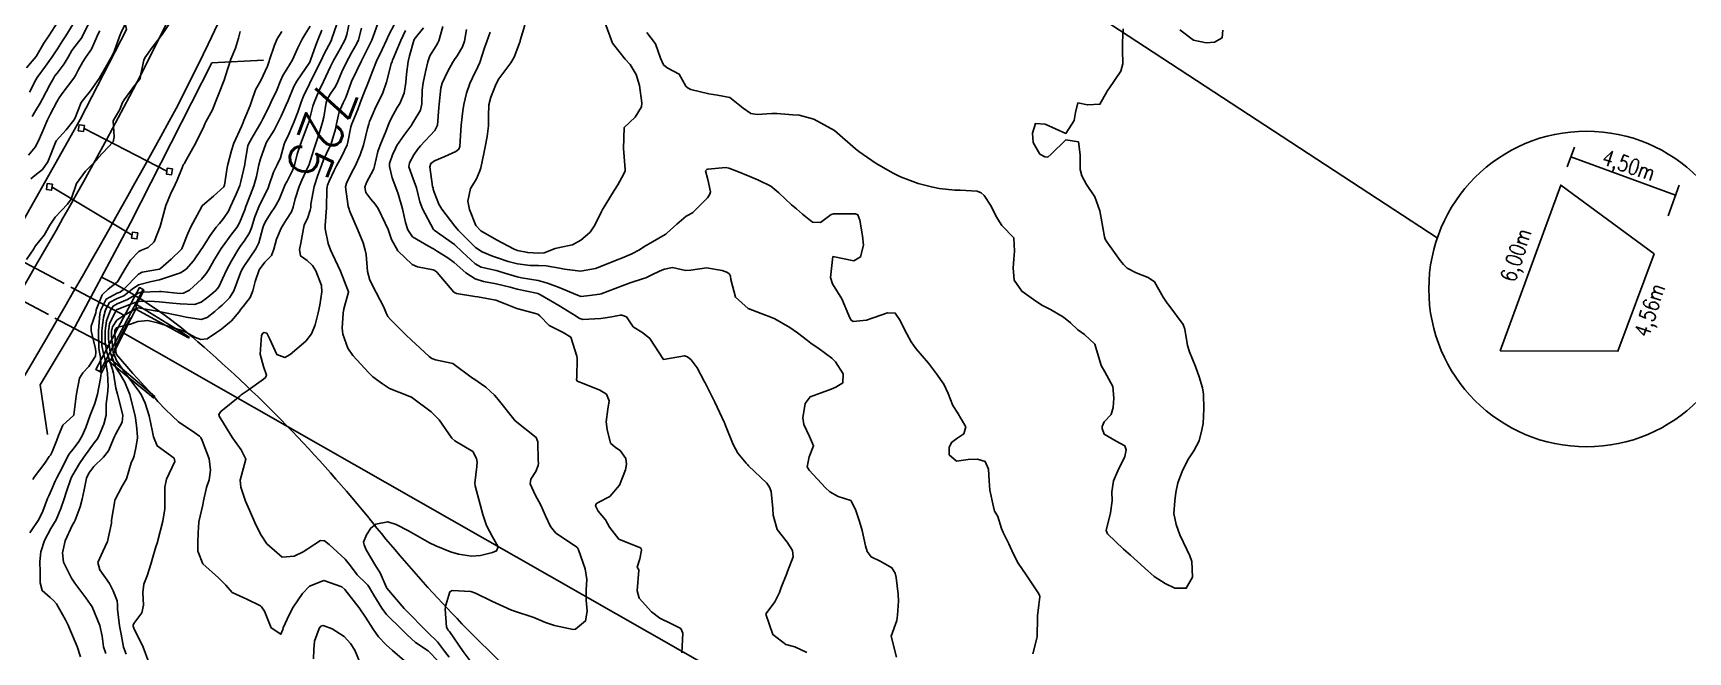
# Model space of a CAD drawing. Header units: metres. Extents: x 318500 to 325275, y 7408834 to 7428799.
# Drawn here: x 320228.5 to 320385.8, y 7412171.5 to 7412230.3 of the extents above; entities that cross this region are included whole.
import ezdxf
from ezdxf.enums import TextEntityAlignment as Align

# ---------------------------------------------------------------- set-up
doc = ezdxf.new("R2010")
doc.units = ezdxf.units.M
doc.header["$MEASUREMENT"] = 0
doc.linetypes.add('CONTINUO', pattern=[0])
doc.linetypes.add('TRACEJADO', pattern=[8.7, 8, -0.7])
for name, color, linetype in [('ALA', 45, 'Continuous'), ('Cotas', 45, 'Continuous'), ('Curvas de Nivel 1m', 11, 'Continuous'), ('Curvas de Nivel 5m', 15, 'Continuous'), ('DETALHES', 45, 'Continuous'), ('Linha Férrea', 20, 'Continuous'), ('P.I', 45, 'Continuous'), ('Pontes_Viadutos_Tubos', 190, 'Continuous'), ('Pórticos', 45, 'Continuous'), ('TEXTO', 45, 'Continuous'), ('Vias Secundárias', 230, 'Continuous')]:
    doc.layers.add(name, color=color, linetype=linetype)
doc.styles.add('ROMANS', font='romans', dxfattribs={"height": 0.2})
doc.styles.add('Style-STANDARD', font='STANDARD.shx')

msp = doc.modelspace()

# ---------------------------------------------------------------- linework, layer by layer
at = {"layer": 'ALA', "linetype": 'CONTINUO'}
for points in [[(320238.32, 7412204.49, 729.17), (320242.87, 7412201.68, 725.12), (320243.35, 7412201.34, 725.1)], [(320243.35, 7412201.34, 725.1), (320243.26, 7412201.31, 724.66), (320238.26, 7412204.04, 724.33)], [(320235.58, 7412199.14, 728.99), (320239.55, 7412195.92, 725.11), (320239.98, 7412195.58, 725.07)], [(320239.98, 7412195.58, 725.07), (320240.05, 7412195.72, 724.33), (320235.9, 7412199.24, 724.18)]]:
    msp.add_polyline3d(points, dxfattribs=at)
at = {"layer": 'Curvas de Nivel 1m', "flags": 128}
for points, elevation in [([(320227.85, 7412208.74), (320228.55, 7412209.78), (320228.65, 7412209.95), (320228.73, 7412210.05), (320229.54, 7412211.06), (320230.08, 7412212.03), (320230.59, 7412212.79), (320231.76, 7412214), (320232.1, 7412214.5), (320232.63, 7412215.99), (320233.48, 7412217.15), (320234.3, 7412217.97), (320234.47, 7412218.16), (320234.66, 7412218.39), (320236.09, 7412219.95), (320236.2, 7412220.43), (320236.09, 7412221.95), (320236.34, 7412222.32), (320236.73, 7412223), (320236.99, 7412223.69), (320237.14, 7412223.93), (320238.17, 7412225.33), (320238.64, 7412225.91), (320238.68, 7412226), (320238.77, 7412226.54), (320239.01, 7412227.69), (320239.11, 7412227.91), (320239.8, 7412228.9), (320240.58, 7412229.89), (320240.68, 7412230.03), (320240.82, 7412230.24), (320241.9, 7412231.87)], 731), ([(320227.87, 7412226.96), (320228.79, 7412228.05), (320229.52, 7412229.33), (320229.97, 7412230.03), (320230.83, 7412231.36)], 726), ([(320228.15, 7412224.65), (320228.76, 7412225.83), (320228.89, 7412226.05), (320229.68, 7412227.14), (320230.3, 7412228.03), (320230.49, 7412228.32), (320230.8, 7412228.79), (320231.3, 7412229.53), (320231.61, 7412230.01), (320232.77, 7412231.92)], 727), ([(320228.41, 7412222.36), (320228.72, 7412222.89), (320229.15, 7412223.62), (320229.38, 7412224.04), (320230.08, 7412225.36), (320230.45, 7412226.02), (320230.57, 7412226.21), (320230.77, 7412226.46), (320231.44, 7412227.35), (320231.81, 7412228), (320232.18, 7412228.62), (320232.81, 7412229.44), (320233.06, 7412229.75), (320233.2, 7412229.99), (320233.72, 7412231.09)], 728), ([(320257.38, 7412231.13), (320256.88, 7412229.67), (320256.86, 7412229.63), (320256.82, 7412229.55), (320256.18, 7412228.3), (320255.89, 7412227.68), (320255.01, 7412225.93), (320254.89, 7412225.7), (320254.85, 7412225.62), (320254.77, 7412225.44), (320254.19, 7412224.27), (320253.97, 7412223.71), (320253.67, 7412222.77), (320253.26, 7412221.72), (320252.7, 7412220.46), (320252.45, 7412219.97), (320252.36, 7412219.73), (320252, 7412218.41), (320251.7, 7412217.74), (320251.34, 7412217.05), (320250.92, 7412215.75), (320250.83, 7412215.54), (320250.62, 7412215.14), (320249.95, 7412213.76), (320249.56, 7412212.8), (320249.25, 7412211.77), (320249.07, 7412211.28), (320248.56, 7412210.49), (320248.24, 7412210.1), (320248.04, 7412209.79), (320247.35, 7412208.62), (320246.92, 7412207.8), (320246.51, 7412206.91), (320246.14, 7412206.17), (320245.85, 7412205.82), (320245.12, 7412205.19), (320244.48, 7412204.69), (320243.84, 7412204.48), (320242.48, 7412204.53), (320241.73, 7412204.62), (320240.48, 7412204.72), (320239.59, 7412204.79), (320238.48, 7412204.75), (320237.85, 7412204.55), (320236.47, 7412204), (320236.43, 7412203.98), (320236.4, 7412203.94), (320235.77, 7412202.64), (320235.65, 7412201.95), (320235.65, 7412201.17), (320235.83, 7412199.95), (320236.4, 7412198.44), (320236.7, 7412197.94), (320237.2, 7412197.1), (320237.68, 7412195.92), (320237.83, 7412195.39), (320238.2, 7412193.91), (320238.33, 7412192.97), (320238.41, 7412191.91), (320238.41, 7412191.8), (320238.3, 7412191.02), (320238.1, 7412190.09), (320238.03, 7412189.91), (320237.8, 7412189.44), (320237.37, 7412187.92), (320236.97, 7412187.2), (320236.29, 7412185.94), (320236.27, 7412185.89), (320236.23, 7412185.62), (320235.99, 7412184.16), (320235.96, 7412183.94), (320235.93, 7412183.68), (320235.56, 7412181.95), (320235.11, 7412181.01), (320234.65, 7412179.96), (320234.83, 7412179.27), (320235.74, 7412177.95), (320235.89, 7412177.71), (320236.11, 7412177.26), (320236.49, 7412176.32), (320236.53, 7412175.93), (320236.52, 7412175.51), (320236.71, 7412173.93), (320236.86, 7412173.13), (320237.1, 7412171.92), (320237.35, 7412171.23)], 727), ([(320258.64, 7412231.65), (320258.33, 7412230.15), (320258.15, 7412229.66), (320257.68, 7412228.79), (320257.06, 7412227.67), (320256.97, 7412227.49), (320256.78, 7412227.1), (320256.11, 7412225.68), (320255.67, 7412224.77), (320255.21, 7412223.69), (320255.1, 7412223.33), (320254.71, 7412221.8), (320254.69, 7412221.72), (320254.68, 7412221.7), (320254.66, 7412221.65), (320253.91, 7412219.71), (320253.61, 7412218.78), (320253.35, 7412217.72), (320253.17, 7412217.21), (320252.64, 7412216.19), (320252.47, 7412215.89), (320252.4, 7412215.73), (320251.89, 7412214.47), (320251.48, 7412213.74), (320251.13, 7412213.22), (320250.59, 7412212.36), (320250.39, 7412211.95), (320250.33, 7412211.75), (320249.97, 7412210.35), (320249.68, 7412209.76), (320248.53, 7412208.1), (320248.34, 7412207.78), (320248.22, 7412207.48), (320247.59, 7412205.79), (320247.18, 7412205.11), (320246.48, 7412204.42), (320246.14, 7412204.15), (320245.77, 7412203.82), (320245.05, 7412203.23), (320244.46, 7412203.05), (320243.06, 7412203.26), (320242.46, 7412203.4), (320240.59, 7412203.77), (320240.47, 7412203.8), (320240.1, 7412203.89), (320238.47, 7412204.15), (320238.28, 7412204.11), (320237.93, 7412203.92), (320237.03, 7412203.36), (320236.46, 7412202.99), (320236.03, 7412202.37), (320235.95, 7412201.95), (320235.96, 7412201.47), (320236.11, 7412199.94), (320236.41, 7412199.17), (320237.29, 7412197.93), (320238.37, 7412196.47), (320238.76, 7412195.91), (320239.16, 7412195.09), (320239.52, 7412193.9), (320239.83, 7412192.38), (320239.93, 7412191.89), (320240.3, 7412191.03), (320241.9, 7412189.87), (320241.97, 7412189.56), (320241.19, 7412187.88), (320241.01, 7412187.12), (320241.03, 7412185.88), (320241.03, 7412185.07), (320240.82, 7412183.88), (320240.35, 7412182.05), (320240.31, 7412181.89), (320240.28, 7412181.79), (320240.17, 7412181.43), (320239.82, 7412180.23), (320239.72, 7412179.89), (320239.33, 7412178.7), (320239.02, 7412177.9), (320238.92, 7412177.1), (320239, 7412175.9), (320238.83, 7412175.16), (320238.07, 7412174.15), (320237.99, 7412173.99), (320238, 7412173.91), (320238.07, 7412173.71), (320238.94, 7412171.9), (320239.48, 7412170.44)], 726), ([(320261.27, 7412231.18), (320260.83, 7412229.96), (320260.74, 7412229.7), (320260.71, 7412229.62), (320260.08, 7412228.35), (320259.72, 7412227.64), (320258.77, 7412225.68), (320258.76, 7412225.66), (320258.24, 7412224.17), (320257.98, 7412223.66), (320257.59, 7412222.8), (320257.34, 7412221.66), (320257.23, 7412221.14), (320256.81, 7412219.67), (320256.77, 7412219.59), (320256.69, 7412219.42), (320256.11, 7412218.24), (320255.9, 7412217.68), (320255.57, 7412216.77), (320255.21, 7412215.69), (320254.91, 7412214), (320254.89, 7412213.7), (320254.85, 7412213.45), (320254.6, 7412212.74), (320254.28, 7412212.01), (320254.19, 7412211.71), (320253.96, 7412210.31), (320253.81, 7412209.71), (320253.92, 7412209.09), (320254.54, 7412208.67), (320255.05, 7412208.2), (320255.37, 7412207.69), (320255.9, 7412206.29), (320255.96, 7412205.68), (320255.76, 7412204.4), (320255.61, 7412203.68), (320255.31, 7412202.54), (320254.97, 7412201.69), (320254.44, 7412201), (320252.93, 7412199.72), (320252.42, 7412199.45), (320251.66, 7412199.74), (320251.01, 7412201.17), (320250.73, 7412201.75), (320250.45, 7412201.83), (320250.33, 7412201.75), (320250.21, 7412201.52), (320250.09, 7412199.75), (320250.4, 7412198.6), (320250.68, 7412197.75), (320250.6, 7412197.54), (320250.39, 7412197.39), (320248.94, 7412196.34), (320248.36, 7412195.94), (320248.27, 7412195.88), (320248.16, 7412195.78), (320246.34, 7412194.3), (320246.14, 7412194.02), (320246.22, 7412193.81), (320246.34, 7412193.61), (320247.44, 7412191.79), (320248.29, 7412190.67), (320248.72, 7412189.77), (320248.26, 7412188.13), (320248.19, 7412187.78), (320248.25, 7412187.11), (320248.68, 7412185.77), (320249.07, 7412184.92), (320249.59, 7412183.76), (320249.77, 7412183.33), (320250.19, 7412182.54), (320250.7, 7412181.74), (320252.16, 7412180.47), (320253.32, 7412180.55), (320254.17, 7412180.97), (320254.63, 7412181.24), (320255.27, 7412181.68), (320255.82, 7412182.04), (320256.19, 7412182.01), (320256.63, 7412181.67), (320258.16, 7412180.27), (320258.67, 7412179.64), (320259.3, 7412178.79), (320260.13, 7412177.98), (320260.32, 7412177.81), (320260.44, 7412177.62), (320260.89, 7412176.84), (320261.65, 7412175.6), (320262.09, 7412175.02), (320263.55, 7412173.58), (320264.06, 7412173.07), (320264.86, 7412172.36), (320266.05, 7412171.56), (320268.02, 7412169.53)], 724), ([(320262.84, 7412231.12), (320262.32, 7412230.11), (320262.09, 7412229.6), (320261.69, 7412228.73), (320261.14, 7412227.61), (320260.78, 7412226.71), (320260.38, 7412225.63), (320259.92, 7412224.47), (320259.6, 7412223.64), (320259.36, 7412223.01), (320258.79, 7412221.65), (320258.71, 7412221.38), (320258.43, 7412219.92), (320258.35, 7412219.65), (320257.82, 7412218.51), (320257.35, 7412217.66), (320257.11, 7412217.21), (320256.64, 7412216.21), (320256.48, 7412215.82), (320256.44, 7412215.67), (320256.41, 7412215.45), (320256.39, 7412213.67), (320256.26, 7412212), (320256.26, 7412211.67), (320256.56, 7412210.29), (320256.77, 7412209.67), (320256.95, 7412209.27), (320257.71, 7412207.66), (320258.47, 7412205.68), (320258.47, 7412205.65), (320258.05, 7412204.08), (320257.99, 7412203.65), (320257.88, 7412202.23), (320257.93, 7412201.66), (320258.43, 7412200.33), (320258.88, 7412199.64), (320260.4, 7412197.97), (320260.8, 7412197.61), (320261.72, 7412196.94), (320262.38, 7412196.49), (320264.15, 7412195.8), (320264.37, 7412195.7), (320264.46, 7412195.66), (320264.6, 7412195.57), (320266.35, 7412194.28), (320267.09, 7412193.53), (320268.31, 7412191.77), (320268.58, 7412191.51), (320270.3, 7412190.49), (320270.66, 7412189.85), (320270.72, 7412189.48), (320270.69, 7412189.07), (320270.49, 7412187.49), (320270.52, 7412187.23), (320270.99, 7412185.48), (320271.25, 7412184.5), (320271.61, 7412183.47), (320272.19, 7412182.39), (320272.7, 7412181.45), (320272.56, 7412181.07), (320272.17, 7412180.9), (320271.02, 7412180.62), (320270.17, 7412180.56), (320268.94, 7412180.73), (320268.17, 7412180.96), (320266.78, 7412181.53), (320266.18, 7412181.83), (320265.53, 7412182.21), (320264.2, 7412182.97), (320263.03, 7412183.58), (320262.21, 7412183.82), (320261.09, 7412183.61), (320260.59, 7412183.23), (320260.19, 7412182.57), (320259.92, 7412181.88), (320259.97, 7412181.62), (320260.17, 7412181.15), (320261.07, 7412179.61), (320261.5, 7412178.96), (320262.09, 7412177.59), (320262.13, 7412177.52), (320263.79, 7412175.57), (320264.1, 7412175.25), (320265.77, 7412173.54), (320265.92, 7412173.4), (320266.07, 7412173.28), (320266.95, 7412172.42), (320267.6, 7412171.52), (320268.04, 7412170.94)], 723), ([(320275.24, 7412231.03), (320274.82, 7412229.56), (320274.79, 7412229.46), (320274.78, 7412229.43), (320274.25, 7412227.99), (320273.93, 7412227.44), (320272.77, 7412225.94), (320272.52, 7412225.46), (320272.02, 7412224.2), (320271.83, 7412223.47), (320271.79, 7412222.41), (320271.79, 7412221.47), (320271.67, 7412220.45), (320271.48, 7412219.48), (320271.34, 7412218.82), (320271.06, 7412217.48), (320270.97, 7412217.17), (320270.64, 7412216.42), (320270.29, 7412215.84), (320270.09, 7412215.5), (320269.83, 7412214.29), (320269.99, 7412213.5), (320270.59, 7412211.98), (320271.05, 7412211.48), (320272.57, 7412210.62), (320274.24, 7412209.75), (320274.55, 7412209.62), (320275.52, 7412209.42), (320276.55, 7412209.35), (320277.09, 7412209.4), (320278.13, 7412209.81), (320278.56, 7412209.89), (320279.78, 7412210.14), (320280.57, 7412210.6), (320280.99, 7412210.93), (320281.45, 7412211.34), (320281.91, 7412212.02), (320282.54, 7412213.33), (320282.57, 7412213.38), (320282.61, 7412213.45), (320283.75, 7412215.31), (320284.09, 7412215.86), (320284.65, 7412216.91), (320284.78, 7412217.18), (320284.79, 7412217.3), (320284.68, 7412218.53), (320284.64, 7412219.3), (320284.71, 7412221.3), (320285.74, 7412222.27), (320286.33, 7412223.28), (320286.37, 7412223.65), (320286.15, 7412225.28), (320285.84, 7412226.35), (320285.26, 7412227.29), (320284.8, 7412227.81), (320283.59, 7412229.32), (320282.85, 7412231.33)], 717), ([(320228.05, 7412218.68), (320228.67, 7412219.44), (320229.01, 7412220.05), (320229.51, 7412221.22), (320229.86, 7412222.03), (320230.15, 7412222.6), (320230.74, 7412223.73), (320230.84, 7412223.91), (320230.91, 7412224.02), (320231.25, 7412224.52), (320232.36, 7412226), (320232.51, 7412226.25), (320232.77, 7412226.76), (320233.21, 7412227.56), (320233.51, 7412227.98), (320234.04, 7412228.74), (320234.59, 7412229.97), (320234.66, 7412230.13), (320234.83, 7412230.5)], 729), ([(320248.18, 7412230.43), (320248.03, 7412229.79), (320247.75, 7412228.85), (320247.28, 7412227.8), (320246.77, 7412226.21), (320246.69, 7412225.89), (320246.66, 7412225.81), (320246.12, 7412224.44), (320245.88, 7412223.82), (320245.56, 7412222.99), (320244.91, 7412221.83), (320244.84, 7412221.7), (320244.71, 7412221.39), (320243.96, 7412219.84), (320243.08, 7412218.27), (320242.84, 7412217.86), (320242.77, 7412217.74), (320242.65, 7412217.48), (320242.2, 7412216.31), (320242, 7412215.87), (320241.54, 7412214.96), (320241.1, 7412213.88), (320240.58, 7412211.89), (320240.01, 7412210.44), (320239.43, 7412209.9), (320238.8, 7412209.65), (320238.54, 7412209.52), (320237.76, 7412208.7), (320237.29, 7412207.93), (320236.51, 7412206.63), (320235.63, 7412205.95), (320235.05, 7412205.4), (320234.5, 7412203.97), (320234.5, 7412203.94), (320234.47, 7412203.7), (320234, 7412202.42), (320234, 7412201.97), (320234.42, 7412200.25), (320234.44, 7412199.99), (320234.45, 7412199.97), (320234.45, 7412199.94), (320234.41, 7412199.58), (320233.79, 7412198.58), (320233.21, 7412197.98), (320232.91, 7412197.46), (320232.61, 7412195.99), (320232.59, 7412195.76), (320232.37, 7412193.99), (320232.36, 7412193.97), (320232.34, 7412193.93), (320231.31, 7412193.02), (320230.91, 7412192.01), (320230.74, 7412191.57), (320230.29, 7412190.47), (320230.13, 7412190.17), (320230.03, 7412190.02), (320229.62, 7412189.38), (320228.58, 7412188.05), (320228.47, 7412187.83)], 731), ([(320254.84, 7412230.94), (320254.36, 7412230.17), (320254.07, 7412229.71), (320253.66, 7412228.87), (320253.15, 7412227.72), (320252.78, 7412227.09), (320252.25, 7412226.26), (320252.02, 7412225.74), (320251.66, 7412224.84), (320251.14, 7412223.75), (320251.01, 7412223.47), (320250.73, 7412222.87), (320250.35, 7412222.12), (320250.16, 7412221.76), (320249.42, 7412220.5), (320249, 7412219.78), (320248.92, 7412219.55), (320248.66, 7412218.08), (320248.62, 7412217.82), (320248.61, 7412217.78), (320248.25, 7412216.17), (320248.15, 7412215.79), (320247.81, 7412214.98), (320247.27, 7412213.8), (320247.06, 7412213.35), (320246.59, 7412212.65), (320246.21, 7412212.19), (320245.91, 7412211.82), (320245.34, 7412211.05), (320244.57, 7412209.83), (320244.55, 7412209.8), (320243.74, 7412208.63), (320243.04, 7412207.85), (320242.52, 7412207.48), (320241.93, 7412207.29), (320240.51, 7412206.83), (320239.74, 7412206.66), (320238.5, 7412206.35), (320237.9, 7412205.92), (320237.11, 7412205.31), (320236.49, 7412205.05), (320235.77, 7412204.66), (320235.37, 7412203.96), (320235.18, 7412203.24), (320235.03, 7412201.96), (320235.04, 7412200.58), (320235.15, 7412199.96), (320235.41, 7412198.95), (320235.56, 7412197.95), (320235.63, 7412196.69), (320235.56, 7412195.95), (320235.44, 7412195.04), (320235.43, 7412193.95), (320235.2, 7412193.09), (320234.73, 7412191.96), (320234.58, 7412191.69), (320234.3, 7412191.32), (320233.72, 7412190.55), (320233.32, 7412189.98), (320232.9, 7412189.35), (320232.26, 7412188.3), (320232.12, 7412187.99), (320231.64, 7412186.6), (320231.44, 7412186), (320231.14, 7412185.08), (320230.69, 7412184.01), (320230.19, 7412183.17), (320229.56, 7412182.03), (320229.23, 7412180.97), (320229.12, 7412180.04), (320229.15, 7412179.02), (320229.16, 7412178.03), (320229.36, 7412177.28), (320230.11, 7412176.61), (320230.44, 7412176.35), (320230.71, 7412176.01), (320231.56, 7412174.51), (320231.82, 7412173.99), (320232.06, 7412173.47), (320232.67, 7412171.98), (320233.01, 7412171)], 729), ([(320255.96, 7412230.56), (320255.59, 7412229.69), (320255.36, 7412229.14), (320254.87, 7412227.7), (320254.79, 7412227.52), (320253.56, 7412225.72), (320253.28, 7412225.21), (320252.74, 7412223.87), (320252.7, 7412223.77), (320252.68, 7412223.73), (320252.07, 7412222.38), (320251.77, 7412221.74), (320251.4, 7412221.04), (320250.69, 7412219.91), (320250.61, 7412219.75), (320250.11, 7412218.32), (320249.97, 7412217.76), (320249.74, 7412216.66), (320249.49, 7412215.77), (320248.79, 7412213.95), (320248.71, 7412213.78), (320248.68, 7412213.71), (320248.61, 7412213.47), (320248.12, 7412212.25), (320247.85, 7412211.79), (320247.3, 7412211.07), (320246.55, 7412210.05), (320246.45, 7412209.91), (320246.38, 7412209.81), (320245.68, 7412208.67), (320245.19, 7412207.82), (320244.94, 7412207.41), (320244.51, 7412206.89), (320243.36, 7412205.85), (320242.8, 7412205.55), (320242.49, 7412205.53), (320240.68, 7412205.71), (320240.5, 7412205.71), (320238.75, 7412205.65), (320238.49, 7412205.56), (320237.47, 7412204.95), (320236.48, 7412204.53), (320236.1, 7412204.32), (320235.86, 7412203.95), (320235.48, 7412202.93), (320235.34, 7412201.96), (320235.35, 7412200.87), (320235.5, 7412199.95), (320236.03, 7412198.31), (320236.14, 7412197.94), (320236.37, 7412196.53), (320236.51, 7412195.94), (320236.89, 7412194.48), (320237.01, 7412193.93), (320236.97, 7412193.29), (320236.31, 7412192.11), (320236.25, 7412192), (320236.22, 7412191.94), (320235.66, 7412190.58), (320235.17, 7412189.96), (320234.27, 7412189.09), (320233.78, 7412188.46), (320233.57, 7412187.98), (320233.35, 7412186.87), (320233.16, 7412185.98), (320232.96, 7412185.24), (320232.49, 7412183.99), (320232.39, 7412183.79), (320232.19, 7412183.47), (320231.54, 7412182), (320231.29, 7412180.88), (320231.37, 7412180), (320232.13, 7412178.46), (320232.46, 7412177.99), (320233.5, 7412176.59), (320233.95, 7412175.97), (320234.1, 7412175.73), (320234.84, 7412173.96), (320235.06, 7412172.95), (320235.18, 7412171.95), (320235.4, 7412171.31)], 728), ([(320263.89, 7412230.53), (320263.46, 7412229.58), (320263.28, 7412229.12), (320262.8, 7412227.98), (320262.67, 7412227.71), (320262.62, 7412227.59), (320262.54, 7412227.35), (320262.11, 7412225.6), (320261.75, 7412224.61), (320261.26, 7412223.61), (320261.08, 7412223.26), (320260.72, 7412222.45), (320260.48, 7412221.86), (320260.4, 7412221.62), (320260.29, 7412221.21), (320259.91, 7412219.63), (320259.6, 7412218.71), (320259.11, 7412217.64), (320258.95, 7412217.35), (320258.65, 7412216.74), (320258.28, 7412216.01), (320258.21, 7412215.65), (320258.46, 7412213.8), (320258.5, 7412213.65), (320258.61, 7412213.33), (320259.35, 7412211.64), (320259.87, 7412210.33), (320260.08, 7412209.63), (320260.15, 7412209.23), (320260.28, 7412207.62), (320260.52, 7412206.79), (320261.12, 7412205.61), (320261.84, 7412204.24), (320262.09, 7412203.6), (320262.22, 7412203.34), (320262.46, 7412203.06), (320263.96, 7412201.57), (320264.44, 7412201.11), (320266.14, 7412199.54), (320266.42, 7412199.35), (320266.74, 7412199.21), (320268.41, 7412198.86), (320270.28, 7412197.49), (320270.39, 7412197.41), (320271.53, 7412196.62), (320272.37, 7412195.87), (320272.56, 7412195.64), (320272.7, 7412195.46), (320274.34, 7412193.43), (320276.32, 7412191.85), (320276.49, 7412191.41), (320276.53, 7412189.64), (320276.54, 7412189.41), (320276.52, 7412189.17), (320276.28, 7412188.6), (320275.82, 7412187.86), (320275.75, 7412187.42), (320276.24, 7412186.39), (320276.77, 7412185.4), (320277.23, 7412184.4), (320277.69, 7412183.39), (320278.2, 7412182.73), (320279.98, 7412181.56), (320280.18, 7412181.42), (320280.25, 7412181.35), (320280.36, 7412181.17), (320281, 7412179.34), (320281.15, 7412178.33), (320281.09, 7412177.34), (320281.08, 7412176.38), (320281.19, 7412175.34), (320281.03, 7412174.4), (320280.07, 7412173.61), (320279.85, 7412173.58), (320278.08, 7412173.95), (320277.22, 7412174.25), (320276.09, 7412174.72), (320274.18, 7412175.35), (320274.1, 7412175.39), (320273.99, 7412175.43), (320272.11, 7412176.28), (320270.56, 7412177.05), (320270.13, 7412177.21), (320268.33, 7412177.3), (320268.13, 7412177.18), (320267.73, 7412175.89), (320267.67, 7412175.52), (320267.79, 7412173.8), (320267.97, 7412173.51), (320268.01, 7412173.45), (320268.07, 7412173.38), (320269.4, 7412171.5), (320270.04, 7412170.6)], 722), ([(320265.61, 7412230.79), (320264.82, 7412229.8), (320264.73, 7412229.66), (320264.69, 7412229.57), (320264.27, 7412228.1), (320264.15, 7412227.58), (320263.99, 7412226.36), (320263.92, 7412225.58), (320263.76, 7412224.58), (320263.35, 7412223.58), (320263.12, 7412223.2), (320262.72, 7412222.52), (320262.41, 7412221.9), (320262.28, 7412221.6), (320262.03, 7412220.93), (320261.49, 7412219.61), (320261.28, 7412219.01), (320260.94, 7412217.62), (320260.89, 7412217.38), (320260.65, 7412216.91), (320260.19, 7412216.07), (320260.05, 7412215.63), (320260.14, 7412215.14), (320260.62, 7412214.48), (320261.03, 7412214.03), (320261.31, 7412213.61), (320261.98, 7412212.21), (320262.24, 7412211.6), (320262.57, 7412210.65), (320263.16, 7412209.58), (320264.54, 7412208.29), (320265.04, 7412208.06), (320266.53, 7412207.77), (320266.69, 7412207.7), (320266.9, 7412207.53), (320268.5, 7412205.65), (320268.74, 7412205.51), (320270.5, 7412205.25), (320270.77, 7412205.22), (320272.49, 7412204.89), (320273.38, 7412204.55), (320274.48, 7412204.1), (320276.25, 7412203.63), (320276.47, 7412203.56), (320276.68, 7412203.41), (320277.55, 7412202.49), (320278.46, 7412202.03), (320278.91, 7412201.83), (320279.62, 7412201.36), (320280.2, 7412199.57), (320280.22, 7412199.35), (320280.19, 7412197.56), (320280.16, 7412197.35), (320280.23, 7412197.2), (320280.39, 7412197.12), (320280.72, 7412197.01), (320282.38, 7412196.33), (320283, 7412195.94), (320283.26, 7412195.32), (320283.15, 7412194.52), (320282.99, 7412193.32), (320283.07, 7412192.58), (320283.41, 7412191.31), (320283.88, 7412190.88), (320284.3, 7412190.6), (320284.86, 7412189.85), (320284.91, 7412189.29), (320284.82, 7412188.75), (320284.26, 7412187.3), (320283.33, 7412186.23), (320282.23, 7412185.65), (320282.04, 7412185.52), (320281.98, 7412185.33), (320282.23, 7412184.83), (320282.91, 7412184.02), (320283.3, 7412183.31), (320284.19, 7412182.17), (320286.01, 7412181.45), (320286.18, 7412181.38), (320286.3, 7412181.27), (320286.34, 7412181.11), (320286.17, 7412180.31), (320285.93, 7412179.5), (320286.09, 7412179.27), (320286.1, 7412179.22), (320285.93, 7412177.27), (320286.12, 7412176.56), (320287.31, 7412175.26), (320288.09, 7412174.66), (320289.2, 7412174.12), (320290.08, 7412173.69), (320290.27, 7412173.22), (320290.19, 7412171.36)], 721), ([(320269.71, 7412230.63), (320269.5, 7412229.5), (320269.33, 7412228.98), (320268.8, 7412228.11), (320268.55, 7412227.76), (320268.39, 7412227.52), (320267.93, 7412226.67), (320267.39, 7412225.53), (320267.26, 7412225.03), (320267.09, 7412223.53), (320267.08, 7412223.19), (320266.94, 7412221.54), (320266.7, 7412221.02), (320265.32, 7412219.56), (320265.03, 7412219.22), (320264.68, 7412218.71), (320264.27, 7412217.96), (320264.23, 7412217.57), (320264.64, 7412216.41), (320264.95, 7412215.57), (320265.28, 7412214.23), (320265.52, 7412213.56), (320266.58, 7412211.61), (320266.64, 7412211.54), (320268.56, 7412210.17), (320269.3, 7412209.5), (320270.54, 7412208.33), (320271.09, 7412208.04), (320272.53, 7412207.71), (320272.73, 7412207.65), (320273.36, 7412207.45), (320274.53, 7412207.1), (320274.93, 7412207.02), (320276.52, 7412206.77), (320277.4, 7412206.51), (320278.51, 7412206.08), (320280.26, 7412205.35), (320280.5, 7412205.26), (320280.6, 7412205.25), (320281.41, 7412205.34), (320282.37, 7412205.46), (320282.5, 7412205.49), (320283.83, 7412205.99), (320284.51, 7412206.26), (320285.27, 7412206.54), (320286.53, 7412206.95), (320286.77, 7412207.02), (320287.25, 7412207.26), (320288.12, 7412207.67), (320288.54, 7412207.83), (320289.29, 7412207.99), (320290.53, 7412207.72), (320291.05, 7412207.73), (320292.54, 7412207.96), (320294.01, 7412207.7), (320294.53, 7412207.51), (320294.72, 7412207.36), (320294.81, 7412207.17), (320294.84, 7412206.85), (320295.29, 7412205.16), (320296.48, 7412204.11), (320298.13, 7412203.46), (320298.47, 7412203.35), (320299.02, 7412203.1), (320300.46, 7412202.28), (320301.17, 7412201.8), (320302.12, 7412201.06), (320302.45, 7412200.81), (320303.24, 7412200.25), (320304.43, 7412199.38), (320304.8, 7412199.03), (320305.53, 7412197.89), (320305.48, 7412197.02), (320304.81, 7412196.61), (320304.38, 7412196.42), (320303.42, 7412196.08), (320302.38, 7412195.71), (320301.91, 7412195.07), (320301.7, 7412193.72), (320301.77, 7412193.07), (320302.32, 7412191.94), (320302.71, 7412191.05), (320302.3, 7412190), (320302.11, 7412189.06), (320302.28, 7412188.72), (320303.85, 7412187.04), (320304.25, 7412186.66), (320305.03, 7412186.24), (320306.24, 7412185.85), (320306.7, 7412185), (320307.06, 7412183.84), (320307.33, 7412182.99), (320307.63, 7412181.55), (320307.79, 7412180.99), (320308.17, 7412180.49), (320309.09, 7412180.04), (320310.16, 7412179.46), (320310.45, 7412178.95), (320310.55, 7412178.54), (320310.76, 7412176.94), (320310.78, 7412176.29), (320310.7, 7412174.94), (320310.61, 7412174.43), (320310.07, 7412172.95), (320310.58, 7412170.94)], 719), ([(320271.95, 7412230.35), (320271.63, 7412229.48), (320271.4, 7412228.89), (320270.96, 7412227.49), (320270.79, 7412227.07), (320270.26, 7412226.01), (320270.03, 7412225.5), (320269.69, 7412224.57), (320269.44, 7412223.5), (320269.36, 7412222.88), (320269.19, 7412221.51), (320269.15, 7412221.06), (320269.06, 7412219.51), (320268.96, 7412219.23), (320268.68, 7412219.02), (320267.65, 7412218.55), (320266.67, 7412218.15), (320266.32, 7412217.89), (320266.2, 7412217.55), (320266.47, 7412215.7), (320266.52, 7412215.54), (320266.54, 7412215.45), (320266.63, 7412215.16), (320267.08, 7412214), (320267.35, 7412213.53), (320268.59, 7412211.91), (320268.93, 7412211.51), (320270.56, 7412209.91), (320271.2, 7412209.48), (320272.16, 7412209.08), (320272.54, 7412208.95), (320273.67, 7412208.57), (320274.54, 7412208.35), (320275.76, 7412208.2), (320276.54, 7412208.18), (320277.28, 7412208.14), (320278.54, 7412207.94), (320279.01, 7412207.84), (320280.53, 7412207.64), (320281.96, 7412207.91), (320282.54, 7412208.13), (320283.88, 7412208.65), (320284.55, 7412208.9), (320285.41, 7412209.29), (320286.14, 7412209.69), (320286.56, 7412209.96), (320287.38, 7412210.45), (320288.58, 7412211.13), (320288.65, 7412211.17), (320288.76, 7412211.25), (320289.7, 7412212.13), (320290.6, 7412212.86), (320290.83, 7412212.99), (320291.23, 7412213.21), (320292.62, 7412214.63), (320292.85, 7412214.97), (320292.9, 7412215.19), (320292.65, 7412216.36), (320292.43, 7412217.19), (320292.55, 7412217.3), (320292.66, 7412217.34), (320294.35, 7412217.49), (320294.66, 7412217.44), (320295.42, 7412217.16), (320296.65, 7412216.63), (320297.46, 7412216.31), (320298.64, 7412215.73), (320299.4, 7412215.1), (320300.62, 7412213.94), (320301.09, 7412213.56), (320301.66, 7412213.07), (320302.6, 7412212.32), (320303.37, 7412212.28), (320304.38, 7412213.03), (320304.61, 7412213.09), (320306.52, 7412213.11), (320306.61, 7412213.1), (320306.69, 7412213.09), (320306.93, 7412213.01), (320307.09, 7412212.51), (320307.37, 7412211), (320307.44, 7412210.12), (320307.17, 7412209), (320306.55, 7412208.62), (320304.55, 7412209.03), (320304.33, 7412207.03), (320304.52, 7412206.44), (320305.39, 7412205.02), (320306.05, 7412203.44), (320306.26, 7412203.01), (320306.47, 7412202.87), (320307.73, 7412202.99), (320308.29, 7412203.17), (320308.47, 7412203.24), (320309.74, 7412203.7), (320310.48, 7412203.66), (320310.93, 7412202.95), (320311.37, 7412202.04), (320311.99, 7412200.93), (320312.44, 7412200.31), (320313.64, 7412198.91), (320314.4, 7412197.88), (320315.09, 7412196.89), (320315.52, 7412196.02), (320315.94, 7412194.88), (320316.36, 7412194.23), (320317.17, 7412192.86), (320317.01, 7412192.19), (320316.32, 7412191.74), (320315.82, 7412191.37), (320315.6, 7412190.88), (320315.61, 7412190.18), (320316.3, 7412189.6), (320317.42, 7412189.74), (320318.3, 7412189.76), (320319.01, 7412189.55), (320319.34, 7412188.83), (320319.39, 7412187.72), (320319.46, 7412186.83), (320319.83, 7412185.24), (320319.92, 7412184.82), (320320.05, 7412184.64), (320320.23, 7412184.32), (320320.58, 7412183.18), (320320.73, 7412182.81), (320321.28, 7412181.72), (320321.7, 7412180.8), (320322.17, 7412179.89), (320322.93, 7412178.78), (320324.13, 7412176.97), (320324.2, 7412176.83), (320324.21, 7412176.77), (320324.21, 7412176.69), (320324.12, 7412175.92), (320324.01, 7412174.87), (320324, 7412174.77), (320323.96, 7412172.89), (320323.94, 7412172.77), (320323.57, 7412171.26)], 718), ([(320286.84, 7412230.34), (320287.66, 7412229.26), (320288.16, 7412227.89), (320288.43, 7412227.25), (320288.79, 7412226.96), (320289.93, 7412226.38), (320290.57, 7412225.22), (320290.77, 7412225.04), (320291.05, 7412224.93), (320292.76, 7412224.51), (320293.57, 7412224.37), (320294.75, 7412224.15), (320296.02, 7412223.15), (320296.73, 7412222.64), (320297.33, 7412222.54), (320298.73, 7412222.64), (320299.22, 7412222.62), (320300.73, 7412222.5), (320301.35, 7412222.46), (320302.73, 7412222.11), (320304.71, 7412221.03), (320306.69, 7412219.29), (320306.84, 7412219.15), (320307.01, 7412219.01), (320308.67, 7412217.89), (320310.26, 7412216.96), (320310.66, 7412216.76), (320310.98, 7412216.62), (320312.65, 7412215.98), (320313.91, 7412215.65), (320314.64, 7412215.51), (320316.15, 7412215.36), (320316.64, 7412215.35), (320318.25, 7412215.24), (320318.63, 7412215.1), (320318.92, 7412214.85), (320319.61, 7412213.82), (320320.06, 7412212.83), (320320.6, 7412211.98), (320321.74, 7412210.8), (320321.81, 7412209.55), (320321.75, 7412208.8), (320321.68, 7412207.95), (320321.77, 7412206.8), (320322.51, 7412205.74), (320323.84, 7412204.78), (320324.49, 7412204.39), (320325.25, 7412204), (320326.48, 7412203.28), (320327.14, 7412202.73), (320327.82, 7412202.07), (320328.46, 7412201.62), (320329.45, 7412200.7), (320329.89, 7412199.23), (320330.06, 7412198.69), (320330.41, 7412198.07), (320331.17, 7412196.68), (320331.26, 7412195.56), (320331.18, 7412194.68), (320331.01, 7412194.03), (320330.35, 7412193.31), (320330.16, 7412192.88), (320330.16, 7412192.69), (320330.33, 7412192.15), (320331.49, 7412191.5), (320332.32, 7412191.03), (320332.42, 7412190.66), (320332.3, 7412190.03), (320331.63, 7412188.67), (320331.22, 7412187.73), (320331.08, 7412186.68), (320331.1, 7412185.83), (320330.93, 7412184.68), (320330.53, 7412183), (320330.66, 7412182.68), (320332.19, 7412181.22), (320332.84, 7412180.65), (320334.16, 7412179.46), (320335.1, 7412178.62), (320336.14, 7412177.96), (320337.07, 7412177.52), (320338.14, 7412177.51), (320338.74, 7412178.57), (320338.68, 7412180.06), (320338.5, 7412180.58), (320338.19, 7412181.19), (320337.54, 7412182.59), (320337.18, 7412183.55), (320336.96, 7412184.6), (320337.05, 7412185.8), (320337.14, 7412186.6), (320337.36, 7412187.51), (320337.77, 7412188.59), (320338.3, 7412189.71), (320338.87, 7412190.57), (320339.37, 7412191.52), (320339.63, 7412192.56), (320339.74, 7412193.17), (320339.83, 7412194.56), (320339.78, 7412195.95), (320339.69, 7412196.56), (320339.38, 7412197.59), (320339.01, 7412198.57), (320338.44, 7412199.98), (320338.27, 7412200.58), (320338.02, 7412202.14), (320337.84, 7412202.59), (320336.5, 7412204.41), (320336.34, 7412204.61), (320335.96, 7412205.16), (320335.13, 7412206.62), (320334.53, 7412207.03), (320333.37, 7412207.48), (320332.54, 7412207.94), (320332.18, 7412208.29), (320331.87, 7412208.67), (320330.58, 7412210.45), (320330.44, 7412210.69), (320330.36, 7412210.91), (320330.05, 7412212.7), (320329.92, 7412213.39), (320329.45, 7412214.7), (320328.65, 7412215.9), (320328.21, 7412216.72), (320328.07, 7412217.32), (320328.07, 7412218.72), (320327.91, 7412219.93), (320326.7, 7412220.13), (320325.3, 7412218.76), (320324.98, 7412218.47), (320324.69, 7412218.5), (320324.22, 7412218.77), (320323.6, 7412219.88), (320323.53, 7412220.78), (320323.82, 7412221.69), (320324.72, 7412221.63), (320326.71, 7412220.74), (320327.49, 7412221.97), (320327.6, 7412222.73), (320327.84, 7412223.64), (320328.75, 7412223.45), (320329.94, 7412223.51), (320330.6, 7412224.69), (320330.65, 7412224.81), (320330.77, 7412224.98), (320331.94, 7412226.67), (320332.12, 7412227.35), (320332.09, 7412228.67), (320332.08, 7412229.42), (320332.15, 7412230.67)], 717), ([(320337.53, 7412230.6), (320338.84, 7412229.61), (320340.05, 7412229.34), (320340.83, 7412229.43), (320341.55, 7412229.84), (320341.61, 7412230.54)], 717), ([(320255.15, 7412170.8), (320255.2, 7412171.68), (320255.26, 7412172.47), (320255.7, 7412173.68), (320255.86, 7412173.89), (320256.07, 7412173.95), (320256.92, 7412173.66), (320258.06, 7412172.91), (320258.67, 7412172.26), (320259.07, 7412171.63), (320259.8, 7412169.84)], 726)]:
    msp.add_lwpolyline(points, dxfattribs=dict(at, elevation=elevation))
at = {"layer": 'Curvas de Nivel 5m', "flags": 128}
for points, elevation in [([(320228.27, 7412216.42), (320228.64, 7412216.75), (320229.38, 7412217.31), (320229.9, 7412218.03), (320230.68, 7412220.02), (320231.62, 7412221.09), (320232.35, 7412222), (320232.49, 7412222.22), (320232.72, 7412222.78), (320233.06, 7412223.67), (320233.27, 7412223.98), (320233.94, 7412224.79), (320234.76, 7412225.97), (320235.5, 7412227.24), (320235.92, 7412227.95), (320236.21, 7412228.54), (320236.7, 7412229.94), (320236.82, 7412230.27), (320237.63, 7412231.93)], 730), ([(320252.15, 7412230.42), (320251.7, 7412229.74), (320251.43, 7412229.12), (320250.97, 7412227.75), (320250.93, 7412227.61), (320250.78, 7412227.12), (320250.14, 7412225.76), (320249.65, 7412224.88), (320249.26, 7412223.77), (320249.13, 7412223.38), (320248.72, 7412222.4), (320248.52, 7412221.97), (320248.46, 7412221.78), (320248.32, 7412221.4), (320247.58, 7412219.8), (320247.35, 7412219.13), (320247, 7412217.8), (320246.95, 7412217.51), (320246.7, 7412215.81), (320246.63, 7412215.65), (320245.65, 7412214.79), (320244.6, 7412213.9), (320244.56, 7412213.87), (320244.55, 7412213.83), (320244.5, 7412213.73), (320243.5, 7412211.85), (320243.19, 7412211.23), (320242.68, 7412209.86), (320242.64, 7412209.77), (320242.55, 7412209.68), (320241.61, 7412208.8), (320240.61, 7412207.89), (320240.52, 7412207.85), (320238.87, 7412207.56), (320238.51, 7412207.36), (320237.11, 7412205.93), (320236.77, 7412205.66), (320236.49, 7412205.55), (320235.44, 7412205), (320234.92, 7412203.96), (320234.85, 7412203.58), (320234.72, 7412201.97), (320234.74, 7412200.28), (320234.8, 7412199.96), (320234.9, 7412199.48), (320234.95, 7412197.96), (320234.91, 7412197.43), (320234.62, 7412195.97), (320234.35, 7412195.08), (320234.04, 7412194.27), (320233.93, 7412193.97), (320233.5, 7412192.8), (320233.15, 7412191.98), (320232.84, 7412191.45), (320232.29, 7412190.74), (320231.95, 7412190.33), (320231.77, 7412190), (320231.27, 7412189), (320230.74, 7412188.01), (320230.59, 7412187.68), (320230.24, 7412186.85), (320229.97, 7412186.28), (320229.87, 7412186.03), (320229.41, 7412184.84), (320229.02, 7412184.04), (320228.19, 7412182.76)], 730), ([(320259.72, 7412230.75), (320259.42, 7412229.64), (320259.24, 7412229.22), (320258.8, 7412228.46), (320258.5, 7412227.94), (320258.35, 7412227.65), (320257.86, 7412226.58), (320257.46, 7412225.66), (320257.23, 7412225.2), (320256.75, 7412224.46), (320256.46, 7412223.96), (320256.36, 7412223.68), (320256.12, 7412222.28), (320255.98, 7412221.68), (320255.66, 7412220.65), (320255.35, 7412219.69), (320255.18, 7412219.2), (320254.7, 7412217.7), (320254.69, 7412217.67), (320254.66, 7412217.61), (320254.05, 7412216.29), (320253.8, 7412215.71), (320253.42, 7412214.52), (320253.22, 7412213.72), (320253.05, 7412213.28), (320252.59, 7412212.56), (320252.26, 7412212.06), (320252.07, 7412211.74), (320251.62, 7412210.68), (320251.39, 7412209.74), (320251.17, 7412209.12), (320250.54, 7412208.5), (320250, 7412207.76), (320249.62, 7412206.65), (320249.38, 7412205.77), (320249.12, 7412205.14), (320248.48, 7412204.3), (320248.24, 7412204.02), (320248.07, 7412203.79), (320247.35, 7412202.91), (320246.45, 7412202.16), (320246.23, 7412202.02), (320245.92, 7412201.82), (320245.05, 7412201.21), (320244.43, 7412201.14), (320243.92, 7412201.33), (320243.01, 7412201.85), (320242.44, 7412202.08), (320242.13, 7412202.18), (320240.45, 7412202.7), (320239.39, 7412202.97), (320238.45, 7412202.87), (320237.75, 7412202.62), (320236.45, 7412202.29), (320236.29, 7412202.1), (320236.26, 7412201.94), (320236.26, 7412201.76), (320236.35, 7412199.94), (320236.42, 7412199.74), (320237.98, 7412197.92), (320238.38, 7412197.47), (320239.83, 7412195.9), (320240.35, 7412195.27), (320241.03, 7412194.56), (320241.73, 7412193.87), (320242.33, 7412193.34), (320243.88, 7412192.27), (320244.31, 7412191.97), (320244.43, 7412191.83), (320244.57, 7412191.56), (320245.23, 7412189.82), (320245.36, 7412188.73), (320245.22, 7412187.82), (320244.99, 7412187.08), (320244.68, 7412185.83), (320244.63, 7412185.42), (320244.26, 7412183.83), (320244.25, 7412183.78), (320244.19, 7412182.76), (320244.16, 7412181.83), (320244.17, 7412181.02), (320244.63, 7412179.83), (320246.13, 7412178.48), (320246.81, 7412177.8), (320247.43, 7412177.11), (320248.11, 7412176.77), (320248.8, 7412176.46), (320250.1, 7412175.82), (320250.2, 7412175.75), (320250.5, 7412175.34), (320251.12, 7412173.74), (320252.06, 7412173.14), (320252.23, 7412173.57), (320252.28, 7412173.73), (320252.83, 7412174.98), (320253.23, 7412175.71), (320254.11, 7412177.02), (320254.76, 7412177.69), (320256.14, 7412178.25), (320257.86, 7412177.65), (320258.13, 7412177.4), (320259.5, 7412175.63), (320260.09, 7412174.76), (320260.84, 7412173.61), (320261.35, 7412172.89), (320262.06, 7412172.12), (320262.66, 7412171.58), (320264.03, 7412170.42)], 725), ([(320267.46, 7412230.91), (320267.08, 7412229.54), (320266.99, 7412229.36), (320266.81, 7412229.08), (320266.23, 7412228.11), (320266.02, 7412227.55), (320265.81, 7412226.58), (320265.57, 7412225.56), (320265.48, 7412224.84), (320265.45, 7412223.56), (320265.34, 7412222.95), (320264.71, 7412221.89), (320264.58, 7412221.7), (320264.49, 7412221.57), (320263.73, 7412220.55), (320263.09, 7412219.59), (320262.95, 7412219.32), (320262.68, 7412218.69), (320262.39, 7412217.87), (320262.37, 7412217.59), (320262.64, 7412216.52), (320262.99, 7412215.59), (320263.2, 7412215.01), (320263.63, 7412213.58), (320263.91, 7412212.26), (320264.11, 7412211.57), (320264.57, 7412210.91), (320266.1, 7412210.01), (320266.55, 7412209.76), (320266.93, 7412209.53), (320267.94, 7412208.92), (320268.54, 7412208.47), (320269.63, 7412207.5), (320270.52, 7412206.91), (320271.32, 7412206.67), (320272.51, 7412206.45), (320273.84, 7412206.11), (320274.51, 7412205.94), (320276.36, 7412205.55), (320276.5, 7412205.51), (320276.74, 7412205.41), (320278.48, 7412204.37), (320280.13, 7412203.36), (320280.34, 7412203.22), (320280.47, 7412203.15), (320280.75, 7412203.06), (320282.47, 7412203.14), (320283.52, 7412203.31), (320284.32, 7412203.46), (320284.47, 7412203.46), (320284.91, 7412203.29), (320285.54, 7412202.36), (320286.46, 7412201.79), (320287.14, 7412201.26), (320288.42, 7412199.25), (320290.43, 7412199.6), (320290.72, 7412199.51), (320291.06, 7412199.21), (320291.65, 7412198.45), (320292.31, 7412197.19), (320292.34, 7412197.14), (320292.39, 7412197.03), (320293.31, 7412195.18), (320294.22, 7412193.3), (320294.27, 7412193.17), (320294.34, 7412192.98), (320295.07, 7412191.16), (320295.51, 7412190.36), (320296.29, 7412189.41), (320296.41, 7412189.26), (320296.51, 7412189.14), (320298.27, 7412187.48), (320298.52, 7412187.11), (320298.66, 7412186.7), (320298.83, 7412185.1), (320298.86, 7412184.46), (320299.23, 7412183.1), (320300.19, 7412181.87), (320300.7, 7412181.08), (320300.76, 7412180.49), (320300.23, 7412179.09), (320300.15, 7412178.9), (320299.64, 7412177.59), (320299.48, 7412177.1), (320299.01, 7412176.21), (320298.19, 7412175.11), (320298.17, 7412175.04), (320298.82, 7412173.1), (320300.06, 7412172.17), (320300.92, 7412171.94), (320302.05, 7412171.39)], 720)]:
    msp.add_lwpolyline(points, dxfattribs=dict(at, elevation=elevation))
at = {"layer": 'DETALHES'}
msp.add_lwpolyline([(320368, 7412200.07), (320373.75, 7412215.83), (320382.63, 7412209.29), (320379.19, 7412200.04)], close=True, dxfattribs=at)
msp.add_circle((320376.21, 7412205.95), 15, dxfattribs=at)
at = {"layer": 'Linha Férrea'}
for points in [[(320008.85, 7411791.35), (320030.52, 7411841.11, -0.005892), (320095.47, 7411981.46, -0.040973), (320184.86, 7412131.82, 0.030174), (320242.25, 7412223.4, 0.087341), (320281.94, 7412354.9, 0.031269), (320283.31, 7412417.5, 0.049266), (320270.59, 7412500.2, 0.016981), (320242.6, 7412592.99, -0.039479), (320216.6, 7412699.69, -0.043029)], [(319999.76, 7411780.13, -0.012111), (320067.92, 7411932.4), (320093.52, 7411986.92, -0.031236), (320158.18, 7412099.32), (320188.3, 7412144.4, 0.023786), (320233.28, 7412216.13, 0.100375), (320277.45, 7412355.71, 0.039979), (320279.28, 7412418.61, 0.052818), (320266.4, 7412501.01, 0.015985), (320243.12, 7412578.11, -0.022066), (320218.66, 7412665.02, -0.057292)]]:
    msp.add_lwpolyline(points, format="xyb", dxfattribs=at)
at = {"layer": 'P.I', "linetype": 'TRACEJADO', "flags": 128}
for points in [[(320224.38, 7412210.2), (320237.19, 7412203.43)], [(320222.87, 7412207.26), (320235.64, 7412200.51)]]:
    msp.add_lwpolyline(points, dxfattribs=at)
at = {"layer": 'P.I', "linetype": 'CONTINUO'}
for points in [[(320238.95, 7412205.89, 730.36), (320238.6, 7412206.08, 730.36), (320234.46, 7412198.29, 730.29), (320234.82, 7412198.1, 730.29)], [(320238.95, 7412205.89, 730.36), (320234.82, 7412198.1, 730.29)], [(320238.95, 7412205.89, 730.36), (320239.01, 7412205.82, 729.37), (320238.32, 7412204.49, 729.17)], [(320238.32, 7412204.49, 729.17), (320238.26, 7412204.04, 724.33), (320237.79, 7412203.11, 724.24)], [(320236.29, 7412200.17, 724.23), (320236.23, 7412200.19, 726.05), (320236.94, 7412201.69, 727.78), (320237.75, 7412203.19, 726.03), (320237.79, 7412203.11, 724.24)], [(320236.29, 7412200.17, 724.23), (320237.79, 7412203.11, 724.24)], [(320235.58, 7412199.14, 728.99), (320235.9, 7412199.24, 724.18), (320236.29, 7412200.17, 724.23)], [(320234.82, 7412198.1, 730.29), (320234.98, 7412197.98, 728.93), (320235.58, 7412199.14, 728.99)]]:
    msp.add_polyline3d(points, dxfattribs=at)
at = {"layer": 'Pontes_Viadutos_Tubos'}
for points in [[(320236.24, 7412235.7), (320237.36, 7412230.63), (320232.98, 7412222.05), (320222.44, 7412203.44), (320220.94, 7412200.78), (320215.85, 7412200.79)], [(320229.85, 7412192.12), (320229.16, 7412196.83), (320232.48, 7412202.39), (320237.74, 7412212.24), (320245.5, 7412227.44), (320250.41, 7412227.69)]]:
    msp.add_lwpolyline(points, dxfattribs=at)
at = {"layer": 'Pórticos'}
for points in [[(320233.37, 7412221.49), (320233.28, 7412220.92), (320232.79, 7412220.99), (320232.88, 7412221.56)], [(320241.74, 7412217.36), (320241.65, 7412216.79), (320241.16, 7412216.87), (320241.25, 7412217.44)], [(320230.33, 7412215.91), (320230.24, 7412215.34), (320229.75, 7412215.41), (320229.84, 7412215.98)], [(320238.45, 7412211.28), (320238.36, 7412210.71), (320237.86, 7412210.79), (320237.95, 7412211.36)]]:
    msp.add_lwpolyline(points, close=True, dxfattribs=at)
for points in [[(320233.33, 7412221.2), (320241.2, 7412217.15)], [(320230.29, 7412215.62), (320237.91, 7412211.07)]]:
    msp.add_lwpolyline(points, dxfattribs=at)
at = {"layer": 'TEXTO', "linetype": 'CONTINUO'}
for p, q in [((320374.38, 7412217.56), (320375.07, 7412219.44)), ((320384.67, 7412214.87), (320374.73, 7412218.5)), ((320383.96, 7412212.91), (320385.02, 7412215.81)), ((320237.05, 7412201.78), (320422.42, 7412096.23))]:
    msp.add_line(p, q, dxfattribs=at)
msp.add_polyline3d([(320272.95, 7412269.04, 0), (320362.02, 7412210.8, 0)], dxfattribs=at)
at = {"layer": 'Vias Secundárias'}
msp.add_lwpolyline([(320234.99, 7412207.09, -0.061672), (320243.58, 7412201.43, -0.046703), (320260.76, 7412183.75, 0.038915), (320275.59, 7412168.02, -0.06507), (320291.83, 7412148.88, -0.045894), (320306.16, 7412121.47, 0.115178), (320309.83, 7412116.33, -0.123001), (320317.74, 7412104.87, 0.005131), (320324.03, 7412088.66, -0.151751), (320324.87, 7412077.9, -0.042886), (320317.81, 7412055.73, 0.016874), (320309.9, 7412034.72, 0.058639), (320306.31, 7412017.82, 0.187015), (320311.87, 7411998.3, -0.052995), (320323.82, 7411978.42)], format="xyb", dxfattribs=at)

# ---------------------------------------------------------------- texts
at = {"layer": 'Cotas', "style": 'Style-STANDARD'}
msp.add_text('725', height=4, rotation=249.2929, dxfattribs=at).set_placement((320255.94, 7412220.93, 725), align=Align.MIDDLE_CENTER)
at = {"layer": 'TEXTO', "style": 'ROMANS', "width": 0.8}
for s, rotation, p in [('4,50m', 341.227, (320377.56, 7412217.85)), ('6,00m', 71.7986, (320369.39, 7412206.5)), ('4,56m', 71.7986, (320382.1, 7412201.26))]:
    msp.add_text(s, height=1.5, rotation=rotation, dxfattribs=at).set_placement(p)

doc.saveas('drawing.dxf')
